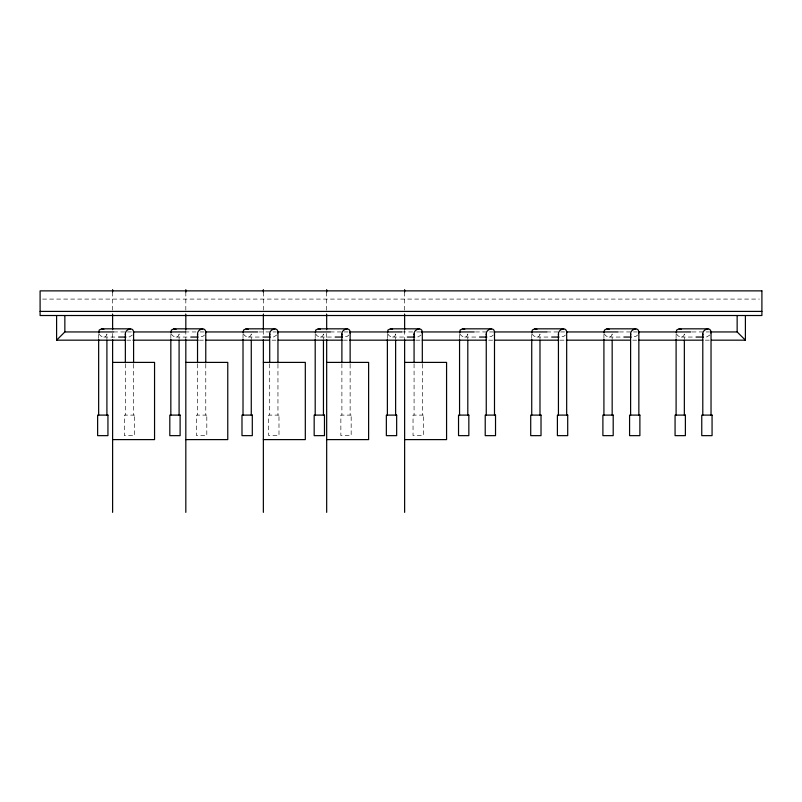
<?xml version="1.0" encoding="UTF-8"?>
<svg xmlns="http://www.w3.org/2000/svg" width="802" height="802" viewBox="0 0 802 802"><rect width="100%" height="100%" fill="white"/><g stroke="black" fill="none" stroke-linecap="round" stroke-linejoin="round"><path stroke-width="0.6" stroke-dasharray="4.01 3.01" d="M132.39 334.995L129.473 336.91L127.408 336.91M204.57 334.995L202.716 336.499L199.588 336.91M276.75 334.995L273.833 336.91L271.768 336.91M348.93 334.995L347.076 336.499L343.948 336.91M421.11 334.995L418.193 336.91L416.128 336.91M493.29 334.995L491.436 336.499L488.308 336.91M565.47 334.995L563.616 336.499L560.488 336.91M637.65 334.995L635.796 336.499L632.668 336.91M709.83 334.995L706.913 336.91L704.848 336.91M99.207 334.003C100.4 337.361 106.746 338.484 106.907 334.003L106.907 338.995M171.387 334.003C172.58 337.361 178.926 338.484 179.087 334.003L179.087 338.995M243.567 334.003C244.76 337.361 251.106 338.484 251.267 334.003L251.267 338.995M315.747 334.003C316.94 337.361 323.286 338.484 323.447 334.003L323.447 338.995M387.927 334.003C389.12 337.361 395.466 338.484 395.627 334.003L395.627 338.995M460.107 334.003C461.3 337.361 467.646 338.484 467.807 334.003L467.807 338.995M532.287 334.003C533.48 337.361 539.826 338.484 539.987 334.003L539.987 338.995M604.467 334.003C605.66 337.361 612.006 338.484 612.167 334.003L612.167 338.995M676.647 334.003C677.84 337.361 684.186 338.484 684.347 334.003L684.347 338.995M42.606 299.086L759.394 299.086M113.673 331.948L126.195 331.948M127.448 331.948L132.45 331.948M185.031 331.948L198.806 331.948M200.059 331.948L205.071 331.948M258.906 331.948L276.429 331.948M330.264 331.948L342.785 331.948M344.038 331.948L349.04 331.948M401.622 331.948L415.396 331.948M416.649 331.948L421.662 331.948M475.496 331.948L493.019 331.948M546.854 331.948L559.375 331.948M560.628 331.948L565.631 331.948M619.465 331.948L636.999 331.948M692.086 331.948L709.61 331.948M103.849 337.051L117.353 337.051M176.029 337.051L189.533 337.051M248.209 337.051L261.713 337.051M320.389 337.051L333.893 337.051M392.569 337.051L406.073 337.051M464.749 337.051L478.253 337.051M536.929 337.051L550.433 337.051M609.109 337.051L622.613 337.051M681.289 337.051L694.793 337.051M126.726 340.168L131.739 340.168M199.367 340.168L204.38 340.168M272.008 340.168L277.011 340.168M343.386 340.168L348.399 340.168M416.027 340.168L421.04 340.168M488.669 340.168L493.671 340.168M560.047 340.168L565.059 340.168M632.688 340.168L637.7 340.168M705.329 340.168L710.331 340.168M676.096 334.364L676.096 339.336M603.916 334.364L603.916 339.336M531.736 334.364L531.736 339.336M459.556 334.364L459.556 339.336M422.313 364.178L422.313 415.105M414.073 363.948L414.073 415.105M404.629 292.139L404.629 313.412M404.629 330.334L404.629 338.965M387.376 334.364L387.376 339.336M350.133 364.178L350.133 415.105M341.893 363.948L341.893 415.105M326.675 292.139L326.675 313.412M326.675 333.432L326.675 338.965M315.196 334.364L315.196 339.336M277.953 364.178L277.953 415.105M269.713 363.948L269.713 415.105M263.357 292.139L263.357 313.412M263.357 330.334L263.357 335.938M243.016 334.364L243.016 339.336M205.773 364.178L205.773 415.105M197.533 363.948L197.533 415.105M185.823 292.139L185.823 313.412M185.823 330.334L185.823 338.965M170.836 334.364L170.836 339.336M133.593 364.178L133.593 415.105M125.353 363.948L125.353 415.105M112.611 292.139L112.611 313.412M112.611 333.432L112.611 338.965M98.656 334.364L98.656 339.336M134.626 415.105L124.32 415.105L124.32 435.646L134.626 435.646L134.626 415.105M206.806 415.105L196.5 415.105L196.5 435.646L206.806 435.646L206.806 415.105M278.986 415.105L268.68 415.105L268.68 435.646L278.986 435.646L278.986 415.105M351.166 415.105L340.86 415.105L340.86 435.646L351.166 435.646L351.166 415.105M423.346 415.105L413.04 415.105L413.04 435.646L423.346 435.646L423.346 415.105"/><path stroke-width="1.2" d="M125.353 362.704L125.353 334.003C124.891 329.532 133.072 326.324 133.593 331.878L133.593 362.935M133.453 332.94L133.593 331.878M197.533 362.704L197.533 334.003C197.071 329.532 205.252 326.324 205.773 331.878L205.773 362.935M205.633 332.94L205.773 331.878M269.713 362.704L269.713 334.003C269.251 329.532 277.432 326.324 277.953 331.878L277.953 362.935M277.813 332.94L277.953 331.878M341.893 362.704L341.893 334.003C341.431 329.532 349.612 326.324 350.133 331.878L350.133 362.935M349.993 332.94L350.133 331.878M414.073 362.704L414.073 334.003C413.611 329.532 421.792 326.324 422.313 331.878L422.313 362.935M422.173 332.94L422.313 331.878M486.253 415.105L486.253 334.003C485.791 329.532 493.972 326.324 494.493 331.878L494.493 415.105M494.353 332.94L494.493 331.878M558.433 415.105L558.433 334.003C557.971 329.532 566.152 326.324 566.673 331.878L566.673 415.105M566.533 332.94L566.673 331.878M630.613 415.105L630.613 334.003C630.151 329.532 638.332 326.324 638.853 331.878L638.853 415.105M638.713 332.94L638.853 331.878M702.793 415.105L702.793 334.003C702.331 329.532 710.512 326.324 711.033 331.878L711.033 415.105M710.893 332.94L711.033 331.878M56.601 315.517L56.601 340.168L64.852 331.948L113.673 331.948M130.536 328.83L101.714 328.83L99.207 330.033L98.796 332.94M202.716 328.83L173.894 328.83L171.387 330.033L170.976 332.94M274.896 328.83L246.074 328.83L243.567 330.033L243.156 332.94M347.076 328.83L318.254 328.83L315.747 330.033L315.336 332.94M419.256 328.83L390.434 328.83L387.927 330.033L387.516 332.94M491.436 328.83L462.614 328.83L460.107 330.033L459.696 332.94M563.616 328.83L534.794 328.83L532.287 330.033L531.876 332.94M635.796 328.83L606.974 328.83L604.467 330.033L604.056 332.94M707.976 328.83L679.154 328.83L676.647 330.033L676.236 332.94M40.1 311.407L761.9 311.407M133.703 331.948L185.031 331.948M206.315 331.948L257.653 331.948M277.682 331.948L330.264 331.948M350.294 331.948L401.622 331.948M421.662 331.948L474.243 331.948M494.273 331.948L546.854 331.948M566.884 331.948L618.212 331.948M638.252 331.948L690.833 331.948M710.863 331.948L737.148 331.948L745.399 340.168L745.399 315.517M118.586 337.051L125.954 337.051M190.766 337.051L198.134 337.051M262.946 337.051L270.314 337.051M335.126 337.051L342.494 337.051M407.306 337.051L414.674 337.051M479.486 337.051L486.854 337.051M551.666 337.051L559.034 337.051M623.846 337.051L631.214 337.051M696.026 337.051L703.394 337.051M56.601 340.168L125.483 340.168M132.992 340.168L198.114 340.168M205.633 340.168L269.502 340.168M278.264 340.168L342.143 340.168M349.652 340.168L414.774 340.168M422.293 340.168L486.162 340.168M494.924 340.168L558.804 340.168M566.312 340.168L630.182 340.168M638.953 340.168L702.823 340.168M711.585 340.168L745.399 340.168M112.611 362.394L154.555 362.394L154.555 439.606L112.611 439.606M185.823 362.394L227.768 362.394L227.768 439.606L185.823 439.606M263.357 362.394L305.311 362.394L305.311 439.606L263.357 439.606M326.675 362.394L368.619 362.394L368.619 439.606L326.675 439.606M404.629 362.394L446.574 362.394L446.574 439.606L404.629 439.606M679.154 328.83L681.289 329.381M606.974 328.83L609.109 329.381M534.794 328.83L536.929 329.381M462.614 328.83L464.749 329.381M390.434 328.83L392.569 329.381M318.254 328.83L320.389 329.381M246.074 328.83L248.209 329.381M173.894 328.83L176.029 329.381M101.714 328.83L103.849 329.381M702.793 334.003L702.933 334.995M630.613 334.003L630.753 334.995M558.433 334.003L558.573 334.995M486.253 334.003L486.393 334.995M414.073 334.003L414.213 334.995M341.893 334.003L342.033 334.995M269.713 334.003L269.853 334.995M197.533 334.003L197.673 334.995M125.353 334.003L125.493 334.995M737.148 315.517L737.148 331.948M684.347 340.238L684.347 415.105M676.096 339.336L676.096 415.105M612.167 340.238L612.167 415.105M603.916 339.336L603.916 415.105M539.987 340.238L539.987 415.105M531.736 339.336L531.736 415.105M467.807 340.238L467.807 415.105M459.556 339.336L459.556 415.105M404.629 289.632L404.629 292.139M404.629 314.304L404.629 329.682M404.629 339.687L404.629 512.368M395.627 340.238L395.627 415.105M387.376 339.336L387.376 415.105M326.675 289.632L326.675 292.139M326.675 314.304L326.675 329.682M326.675 339.687L326.675 512.368M323.447 340.238L323.447 415.105M315.196 339.336L315.196 415.105M263.357 289.632L263.357 292.139M263.357 314.304L263.357 329.682M263.357 339.687L263.357 512.368M251.267 340.238L251.267 415.105M243.016 339.336L243.016 415.105M185.823 289.632L185.823 292.139M185.823 314.304L185.823 329.682M185.823 339.687L185.823 512.368M179.087 340.238L179.087 415.105M170.836 339.336L170.836 415.105M112.611 289.632L112.611 292.139M112.611 314.304L112.611 329.682M112.611 339.687L112.611 512.368M106.907 340.238L106.907 415.105M98.656 339.336L98.656 415.105M64.852 315.517L64.852 331.948M761.9 290.875L40.1 290.875L40.1 315.517L761.9 315.517L761.9 290.875M107.939 415.105L97.633 415.105L97.633 435.646L107.939 435.646L107.939 415.105M180.119 415.105L169.813 415.105L169.813 435.646L180.119 435.646L180.119 415.105M252.299 415.105L241.993 415.105L241.993 435.646L252.299 435.646L252.299 415.105M324.479 415.105L314.173 415.105L314.173 435.646L324.479 435.646L324.479 415.105M396.659 415.105L386.353 415.105L386.353 435.646L396.659 435.646L396.659 415.105M468.839 415.105L458.533 415.105L458.533 435.646L468.839 435.646L468.839 415.105M495.526 415.105L485.22 415.105L485.22 435.646L495.526 435.646L495.526 415.105M541.019 415.105L530.713 415.105L530.713 435.646L541.019 435.646L541.019 415.105M567.706 415.105L557.4 415.105L557.4 435.646L567.706 435.646L567.706 415.105M613.199 415.105L602.893 415.105L602.893 435.646L613.199 435.646L613.199 415.105M639.886 415.105L629.58 415.105L629.58 435.646L639.886 435.646L639.886 415.105M685.379 415.105L675.073 415.105L675.073 435.646L685.379 435.646L685.379 415.105M712.066 415.105L701.76 415.105L701.76 435.646L712.066 435.646L712.066 415.105"/></g></svg>
